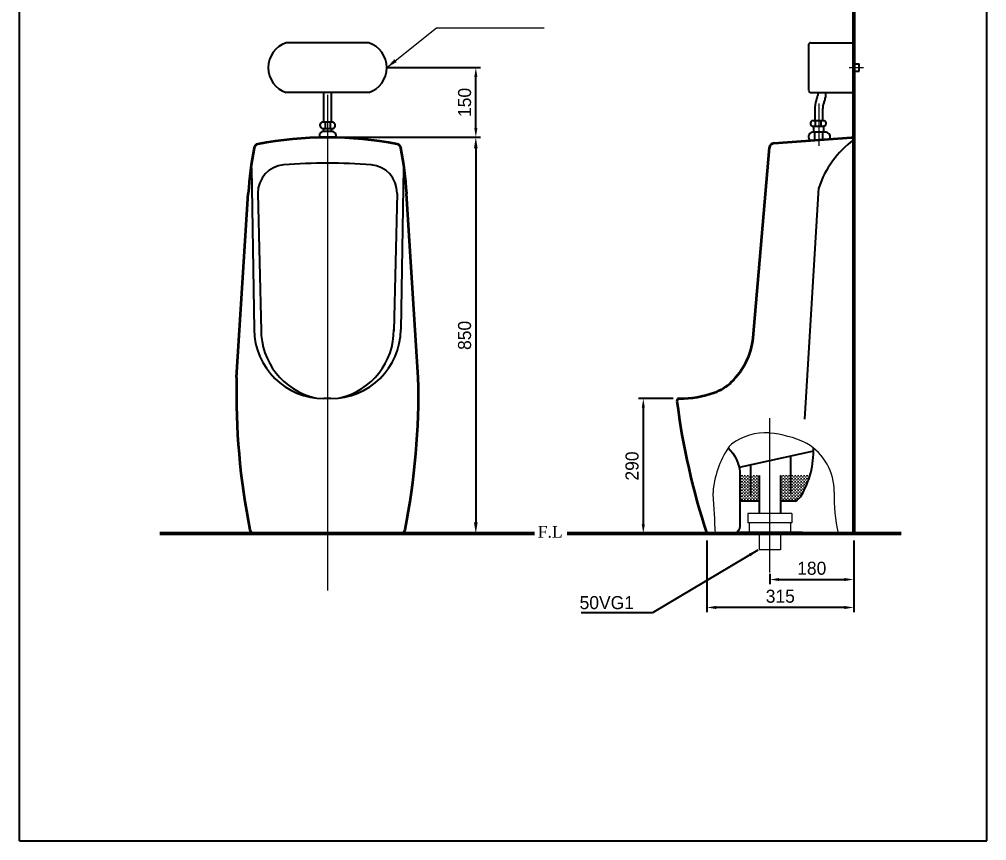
# Model space of a CAD drawing. Header units: millimetres. Extents: x 11000 to 13076, y 64 to 3232.
# Drawn here: x 11000 to 13076, y 64 to 1827 of the extents above; entities that cross this region are included whole.
import ezdxf
from ezdxf.lldxf.tags import DXFTag

# ---------------------------------------------------------------- set-up
doc = ezdxf.new("R2010")
doc.units = ezdxf.units.MM
doc.header["$LTSCALE"] = 0.2
for name, color, linetype, lineweight in [('AM_11', 3, 'AM_ISO09W050', 18), ('AM_4', 40, 'Continuous', 13), ('AM_5', 3, 'Continuous', 9), ('AM_6', 94, 'Continuous', 20), ('CEN', 1, 'CENTER', 5), ('DIM', 3, 'Continuous', 15), ('LINE', 7, 'Continuous', 25), ('OUTLINE', 11, 'Continuous', 35), ('Y', 235, 'Continuous', 50)]:
    doc.layers.add(name, color=color, linetype=linetype, lineweight=lineweight)
doc.layers.add('YA', color=7, linetype='Continuous')
doc.styles.add('h', font='HBATANG.TTF', dxfattribs={"height": 28})
doc.styles.add('STYLE2', font='dutch.ttf', dxfattribs={"height": 25})
tags = doc.linetypes.add('AM_ISO08W050x2', pattern=[9, 6, -0.75, 1.5, -0.75]).pattern_tags.tags
tags[10:11] = [DXFTag(74, 4), DXFTag(75, 0), DXFTag(340, '0'), DXFTag(46, 1.0), DXFTag(50, 0.0), DXFTag(44, 0.0), DXFTag(45, 0.0)]
tags[8:9] = [DXFTag(74, 4), DXFTag(75, 0), DXFTag(340, '0'), DXFTag(46, 1.0), DXFTag(50, 0.0), DXFTag(44, 0.0), DXFTag(45, 0.0)]
tags[6:7] = [DXFTag(74, 4), DXFTag(75, 0), DXFTag(340, '0'), DXFTag(46, 1.0), DXFTag(50, 0.0), DXFTag(44, 0.0), DXFTag(45, 0.0)]
tags[4:5] = [DXFTag(74, 4), DXFTag(75, 0), DXFTag(340, '0'), DXFTag(46, 1.0), DXFTag(50, 0.0), DXFTag(44, 0.0), DXFTag(45, 0.0)]
tags = doc.linetypes.add('AM_ISO09W050', pattern=[22.5, 12, -1.5, 3, -1.5, 3, -1.5]).pattern_tags.tags
tags[14:15] = [DXFTag(74, 4), DXFTag(75, 0), DXFTag(340, '0'), DXFTag(46, 1.0), DXFTag(50, 0.0), DXFTag(44, 0.0), DXFTag(45, 0.0)]
tags[12:13] = [DXFTag(74, 4), DXFTag(75, 0), DXFTag(340, '0'), DXFTag(46, 1.0), DXFTag(50, 0.0), DXFTag(44, 0.0), DXFTag(45, 0.0)]
tags[10:11] = [DXFTag(74, 4), DXFTag(75, 0), DXFTag(340, '0'), DXFTag(46, 1.0), DXFTag(50, 0.0), DXFTag(44, 0.0), DXFTag(45, 0.0)]
tags[8:9] = [DXFTag(74, 4), DXFTag(75, 0), DXFTag(340, '0'), DXFTag(46, 1.0), DXFTag(50, 0.0), DXFTag(44, 0.0), DXFTag(45, 0.0)]
tags[6:7] = [DXFTag(74, 4), DXFTag(75, 0), DXFTag(340, '0'), DXFTag(46, 1.0), DXFTag(50, 0.0), DXFTag(44, 0.0), DXFTag(45, 0.0)]
tags[4:5] = [DXFTag(74, 4), DXFTag(75, 0), DXFTag(340, '0'), DXFTag(46, 1.0), DXFTag(50, 0.0), DXFTag(44, 0.0), DXFTag(45, 0.0)]
tags = doc.linetypes.add('Amconstr', pattern=[9999, 9999, 0]).pattern_tags.tags
tags[6:7] = [DXFTag(74, 4), DXFTag(75, 0), DXFTag(340, '0'), DXFTag(46, 1.0), DXFTag(50, 0.0), DXFTag(44, 0.0), DXFTag(45, 0.0)]
tags[4:5] = [DXFTag(74, 4), DXFTag(75, 0), DXFTag(340, '0'), DXFTag(46, 1.0), DXFTag(50, 0.0), DXFTag(44, 0.0), DXFTag(45, 0.0)]
tags = doc.linetypes.add('CENTER', pattern=[50.8, 31.75, -6.35, 6.35, -6.35]).pattern_tags.tags
tags[10:11] = [DXFTag(74, 4), DXFTag(75, 0), DXFTag(340, '0'), DXFTag(46, 1.0), DXFTag(50, 0.0), DXFTag(44, 0.0), DXFTag(45, 0.0)]
tags[8:9] = [DXFTag(74, 4), DXFTag(75, 0), DXFTag(340, '0'), DXFTag(46, 1.0), DXFTag(50, 0.0), DXFTag(44, 0.0), DXFTag(45, 0.0)]
tags[6:7] = [DXFTag(74, 4), DXFTag(75, 0), DXFTag(340, '0'), DXFTag(46, 1.0), DXFTag(50, 0.0), DXFTag(44, 0.0), DXFTag(45, 0.0)]
tags[4:5] = [DXFTag(74, 4), DXFTag(75, 0), DXFTag(340, '0'), DXFTag(46, 1.0), DXFTag(50, 0.0), DXFTag(44, 0.0), DXFTag(45, 0.0)]
doc.dimstyles.new('AM_ISO$0', dxfattribs={"dimtxt": 28, "dimasz": 24, "dimexe": 10, "dimexo": 0, "dimgap": 10, "dimtad": 1, "dimdec": 0, "dimdsep": 46, "dimtxsty": 'h', "dimcen": -5, "dimclrd": 256, "dimclre": 256, "dimclrt": 256, "dimadec": 0, "dimazin": 2, "dimtp": 0.1, "dimtm": 0.1, "dimtfac": 0.71, "dimtdec": 0, "dimtmove": 0, "dimatfit": 3, "dimfxl": 0, "dimlwd": -1, "dimlwe": -1, "dimarcsym": 0})
doc.dimstyles.new('AM_ISO$7', dxfattribs={"dimtxt": 28, "dimasz": 24, "dimexe": 10, "dimexo": 0, "dimgap": 10, "dimtad": 1, "dimdec": 0, "dimdsep": 46, "dimtxsty": 'h', "dimcen": -5, "dimclrd": 256, "dimclre": 256, "dimclrt": 256, "dimadec": 0, "dimazin": 2, "dimtp": 0.1, "dimtm": 0.1, "dimtfac": 0.71, "dimtdec": 0, "dimtmove": 0, "dimatfit": 3, "dimfxl": 0, "dimlwd": -1, "dimlwe": -1, "dimarcsym": 0})
doc.dimstyles.new('SERIM', dxfattribs={"dimscale": 10, "dimtxt": 3, "dimasz": 2, "dimexe": 1, "dimexo": 1.5, "dimgap": 1, "dimtad": 1, "dimtoh": 1, "dimdec": 0, "dimdsep": 46, "dimtxsty": 'h', "dimcen": -0.3, "dimclrt": 2, "dimadec": 0, "dimazin": 0, "dimtfac": 1, "dimtdec": 0, "dimtmove": 1, "dimatfit": 3, "dimfxl": 0, "dimtolj": 1, "dimtzin": 0, "dimarcsym": 0})

# ---------------------------------------------------------------- blocks, each defined once
blk = doc.blocks.new('*D13')
at = {"layer": 'Defpoints', "color": 0}
for p in [(12790.8, 723.3), (12610.8, 652.1), (12790.8, 624.7)]:
    blk.add_point(p, dxfattribs=at)
at = {"layer": 'DIM', "color": 0, "lineweight": -2}
for p, q in [((12790.8, 708.3), (12790.8, 614.7)), ((12610.8, 637.1), (12610.8, 614.7)), ((12630.8, 624.7), (12770.8, 624.7))]:
    blk.add_line(p, q, dxfattribs=at)
at = {"layer": 'DIM', "color": 0}
for points in [[(12630.8, 628), (12630.8, 621.3), (12610.8, 624.7)], [(12770.8, 628), (12770.8, 621.3), (12790.8, 624.7)]]:
    blk.add_solid(points, dxfattribs=at)
at = {"layer": 'DIM', "color": 0, "insert": (12700.8, 648.7), "char_height": 28, "attachment_point": 5, "style": 'h'}
blk.add_mtext('\\A1;180', dxfattribs=at)
blk = doc.blocks.new('*D14')
at = {"layer": 'Defpoints', "color": 0}
for p in [(11773.2, 1723.3), (11979.8, 1723.3), (11661.4, 1573.8)]:
    blk.add_point(p, dxfattribs=at)
at = {"layer": 'DIM', "color": 0, "lineweight": -2}
for p, q in [((11788.2, 1723.3), (11989.8, 1723.3)), ((11979.8, 1593.8), (11979.8, 1703.3)), ((11676.4, 1573.8), (11989.8, 1573.8))]:
    blk.add_line(p, q, dxfattribs=at)
at = {"layer": 'DIM', "color": 0}
for points in [[(11976.5, 1703.3), (11983.2, 1703.3), (11979.8, 1723.3)], [(11976.5, 1593.8), (11983.2, 1593.8), (11979.8, 1573.8)]]:
    blk.add_solid(points, dxfattribs=at)
at = {"layer": 'DIM', "color": 0, "insert": (11955.8, 1648.6), "char_height": 28, "attachment_point": 5, "rotation": 90, "style": 'h'}
blk.add_mtext('\\A1;150', dxfattribs=at)
blk = doc.blocks.new('*D19')
at = {"layer": 'Defpoints', "color": 0}
for p in [(12418.5, 1013.2), (12339.3, 723.3), (12475.8, 723.3)]:
    blk.add_point(p, dxfattribs=at)
at = {"layer": 'DIM', "color": 0, "lineweight": -2}
for p, q in [((12403.5, 1013.2), (12329.3, 1013.2)), ((12339.3, 993.2), (12339.3, 743.3))]:
    blk.add_line(p, q, dxfattribs=at)
at = {"layer": 'DIM', "color": 0}
for points in [[(12335.9, 993.2), (12342.6, 993.2), (12339.3, 1013.2)], [(12335.9, 743.3), (12342.6, 743.3), (12339.3, 723.3)]]:
    blk.add_solid(points, dxfattribs=at)
at = {"layer": 'DIM', "color": 0, "insert": (12315.2, 868.3), "char_height": 28, "attachment_point": 5, "rotation": 90, "style": 'h'}
blk.add_mtext('\\A1;290', dxfattribs=at)
blk = doc.blocks.new('*D20')
at = {"layer": 'Defpoints', "color": 0}
for p in [(12475.8, 723.3), (12790.8, 723.3), (12475.8, 564.7)]:
    blk.add_point(p, dxfattribs=at)
at = {"layer": 'DIM', "color": 0, "lineweight": -2}
for p, q in [((12475.8, 708.3), (12475.8, 554.7)), ((12790.8, 708.3), (12790.8, 554.7)), ((12770.8, 564.7), (12495.8, 564.7))]:
    blk.add_line(p, q, dxfattribs=at)
at = {"layer": 'DIM', "color": 0}
for points in [[(12495.8, 568), (12495.8, 561.3), (12475.8, 564.7)], [(12770.8, 568), (12770.8, 561.3), (12790.8, 564.7)]]:
    blk.add_solid(points, dxfattribs=at)
at = {"layer": 'DIM', "color": 0, "insert": (12633.3, 588.7), "char_height": 28, "attachment_point": 5, "style": 'h'}
blk.add_mtext('\\A1;315', dxfattribs=at)
blk = doc.blocks.new('*D21')
at = {"layer": 'Defpoints', "color": 0}
for p in [(11979.8, 1573.8), (11979.8, 723.3), (11979.8, 723.3)]:
    blk.add_point(p, dxfattribs=at)
at = {"layer": 'LINE', "linetype": 'ByBlock'}
for p, q in [((11979.8, 1573.8), (11989.8, 1573.8)), ((11979.8, 1549.8), (11979.8, 747.3)), ((11979.8, 723.3), (11989.8, 723.3))]:
    blk.add_line(p, q, dxfattribs=at)
at = {"layer": 'LINE'}
for points in [[(11975.8, 1549.8), (11983.8, 1549.8), (11979.8, 1573.8)], [(11975.8, 747.3), (11983.8, 747.3), (11979.8, 723.3)]]:
    blk.add_solid(points, dxfattribs=at)
at = {"layer": 'LINE', "insert": (11955.8, 1148.6), "char_height": 28, "attachment_point": 5, "rotation": 90, "style": 'h'}
blk.add_mtext('850', dxfattribs=at)

msp = doc.modelspace()

# ---------------------------------------------------------------- hatches: boundary and pattern name
at = {"layer": 'AM_4'}
h = msp.add_hatch(dxfattribs=at)
h.set_pattern_fill('DASH', color=0, style=0)
h.set_pattern_definition([(0, (10606.2875, -72.807), (3.175, 3.175), [3.175, -3.175])])
h.paths.add_polyline_path([(12633.8, 848.1), (12633.8, 792.6), (12665.4, 792.6, 0.038476), (12670.6, 796.3, 0.093633), (12678, 804.6, 0.065238), (12697.1, 848.1)])
h.paths.add_polyline_path([(12587.8, 848.1), (12546.4, 848.1), (12546.4, 792.6), (12587.8, 792.6)])

# ---------------------------------------------------------------- linework, layer by layer
at = {"layer": 'AM_11', "color": 0}
for centre, radius, start, end in [((12600.8, 821.2), 118.3, 85.6383, 127.4815), ((12587.2, 699.8), 240.4, 65.3473, 84.6182), ((12547.1, 891.3), 30, 127.4815, 146.068), ((12675, 891), 30, 58.9251, 65.3473), ((12627.9, 812.8), 121.3, 359.835, 58.9251), ((12686.8, 797.2), 198.4, 146.068, 175.9826), ((12518.8, 809), 30, 175.9826, 182.7703), ((13074.2, 797.4), 325.3, 177.3474, 193.1621), ((16456.8, 999.6), 3972.6, 182.7703, 183.9901)]:
    msp.add_arc(centre, radius, start, end, dxfattribs=at)
at = {"layer": 'AM_4', "color": 0, "linetype": 'AM_ISO08W050x2'}
for p, q in [((12563.3, 766.3), (12563.3, 746.3)), ((12658.3, 766.3), (12658.3, 746.3)), ((12566.3, 746.3), (12566.3, 726.3)), ((12655.3, 746.3), (12655.3, 726.3)), ((12587.8, 723.3), (12587.8, 688.3)), ((12633.8, 723.3), (12633.8, 688.3))]:
    msp.add_line(p, q, dxfattribs=at)
at = {"layer": 'AM_4', "color": 0}
for p, q in [((12658.3, 766.3), (12563.3, 766.3)), ((12658.3, 746.3), (12563.3, 746.3)), ((12680.8, 726.3), (12540.8, 726.3)), ((12540.8, 723.3), (12540.8, 726.3)), ((12680.8, 723.3), (12540.8, 723.3)), ((12680.8, 726.3), (12680.8, 723.3)), ((12633.8, 688.3), (12587.8, 688.3))]:
    msp.add_line(p, q, dxfattribs=at)
at = {"layer": 'CEN', "color": 0}
for p, q in [((12780.8, 1723.3), (12811.8, 1723.3)), ((11661.4, 1664.6), (11661.4, 645.7)), ((11661.4, 1657), (11661.4, 601.1)), ((12610.8, 639.8), (12610.8, 970.9))]:
    msp.add_line(p, q, dxfattribs=at)
msp.add_lwpolyline([(12715.8, 1646.4), (12715.8, 1555.4)], dxfattribs=at)
msp.add_lwpolyline([(12715.8, 1646.4), (12715.8, 1555.4)], dxfattribs=at)
msp.add_lwpolyline([(12715.8, 1646.4), (12715.8, 1555.4)], dxfattribs=at)
at = {"layer": 'LINE', "linetype": 'Amconstr'}
for p, q in [((13076.2, 64.2), (13076.2, 3232.2)), ((12087.7, 64.2), (12159.7, 64.2))]:
    msp.add_line(p, q, dxfattribs=at)
at = {"layer": 'LINE'}
for p, q in [((12693.8, 1772.8), (12693.8, 1673.9)), ((12697.8, 1776.8), (12790.8, 1776.8)), ((12697.8, 1669.8), (12790.8, 1669.8))]:
    msp.add_line(p, q, dxfattribs=at)
at = {"layer": 'LINE', "color": 0}
for p, q in [((11498.4, 1508.5), (11503.9, 1161.2)), ((11824.4, 1508.5), (11819, 1161.2)), ((11512.1, 1453.5), (11518.9, 1158.3)), ((11810.8, 1453.5), (11803.9, 1158.3)), ((12685.8, 968.8), (12715.9, 1465.3)), ((11669, 1013.3), (11653.9, 1013.3)), ((12704.3, 900.4), (12545, 864.9)), ((12656.1, 809.1), (12656.1, 889.6)), ((12570.3, 805.9), (12570.3, 870.5)), ((12587.8, 848.1), (12587.8, 766.3)), ((12633.8, 848.1), (12633.8, 766.3)), ((12587.8, 792.6), (12546.4, 792.6)), ((12665.4, 792.6), (12633.8, 792.6))]:
    msp.add_line(p, q, dxfattribs=at)
msp.add_lwpolyline([(12521.6, 907, -0.182384), (12546.4, 855.5), (12546.4, 739, -0.286628), (12536.7, 723.3)], format="xyb", dxfattribs=at)
at = {"layer": 'LINE'}
for centre, start, end in [((11590.4, 1723.3), 108.1724, 251.8276), ((11732.5, 1723.3), 288.1724, 71.8276)]:
    msp.add_arc(centre, 56.3, start, end, dxfattribs=at)
at = {"layer": 'LINE', "color": 0}
for centre, radius, start, end in [((12915, 1399.3), 209.8, 126.3187, 161.6648), ((11661.4, 318.3), 1200, 85.5043, 94.4957), ((11572.1, 1454.8), 60, 94.4957, 181.244), ((11750.8, 1454.8), 60, 358.756, 85.5043), ((11653.9, 1163.3), 150, 180.8293, 270), ((11668.9, 1160.6), 150, 179.7011, 256.7539), ((11669, 1163.3), 150, 270, 359.1707), ((11654, 1160.6), 150, 283.2461, 0.2989), ((12521.5, 899.1), 182.9, 328.8611, 2.513), ((12644.3, 828.2), 41.3, 300.6309, 309.4446), ((12652.3, 820.1), 30, 307.4643, 328.8611)]:
    msp.add_arc(centre, radius, start, end, dxfattribs=at)
at = {"layer": 'OUTLINE', "color": 0}
for p, q in [((12790.8, 723.3), (12790.8, 1588.3)), ((12619.3, 1560.9), (12785.8, 1573.3)), ((12575.4, 1143.3), (12610.1, 1551.7)), ((11466.4, 1058.3), (11491.4, 1453.3)), ((11856.4, 1058.3), (11831.4, 1453.3)), ((11504.6, 723.3), (11818.3, 723.3))]:
    msp.add_line(p, q, dxfattribs=at)
for centre, radius, start, end in [((11513.9, 1549.4), 10, 100.7669, 169.1342), ((11661.4, 773.3), 800, 79.2331, 100.7669), ((11809, 1549.4), 10, 10.8658, 79.2331), ((12620, 1550.9), 10, 94.1497, 175.3733), ((12785.8, 1568.3), 5, 0, 90), ((12289.7, 1400.5), 800, 169.1342, 176.2136), ((11033.2, 1400.5), 800, 3.7864, 10.8658), ((12416.6, 1163), 160, 314.436, 352.9539), ((12966, 1023.8), 1500, 178.6801, 191.2408), ((10356.8, 1023.8), 1500, 348.7592, 1.3199), ((12458.6, 1120.1), 100, 289.5522, 314.436), ((12418.5, 1233.2), 220, 269.485, 289.5522), ((12416.4, 1008.2), 5, 89.485, 187.1693), ((13899.7, 1194.8), 1500, 187.1693, 198.3187), ((11504.6, 733.3), 10, 191.2408, 270), ((11818.3, 733.3), 10, 270, 348.7592)]:
    msp.add_arc(centre, radius, start, end, dxfattribs=at)
at = {"layer": 'Y', "color": 0}
for p, q in [((12790.8, 723.3), (12790.8, 1895.2)), ((11301.4, 723.3), (12106, 723.3)), ((12175.8, 723.3), (12892.4, 723.3))]:
    msp.add_line(p, q, dxfattribs=at)
at = {"layer": 'YA', "color": 7}
for p, q in [((11000.2, 64.2), (11000.2, 2162)), ((11000.2, 64.2), (12087.7, 64.2)), ((11072.2, 64.2), (12087.7, 64.2)), ((12159.7, 64.2), (13076.2, 64.2))]:
    msp.add_line(p, q, dxfattribs=at)
at = {"layer": 'YA', "color": 0}
for p, q in [((11750.1, 1776.8), (11572.8, 1776.8)), ((12790.8, 1731.2), (12802.6, 1731.2)), ((12802.6, 1715.4), (12802.6, 1731.2)), ((12790.8, 1715.4), (12802.6, 1715.4)), ((11750.1, 1669.8), (11572.8, 1669.8)), ((11653.6, 1606.3), (11653.6, 1669.8)), ((11669.7, 1669.8), (11669.7, 1606.3)), ((12707.5, 1633.7), (12707.5, 1609)), ((11673.9, 1606.3), (11650.6, 1606.3)), ((11656.2, 1606.3), (11656.2, 1593)), ((11667.7, 1593), (11667.7, 1606.3)), ((12727.5, 1609), (12701.3, 1609)), ((12708.9, 1598), (12708.9, 1609)), ((12721.3, 1598), (12721.3, 1609)), ((11650.3, 1593), (11674.2, 1593)), ((11653.6, 1586.3), (11653.6, 1593)), ((11669.7, 1593), (11669.7, 1586.3)), ((12701.7, 1598), (12726.4, 1598)), ((12704.9, 1585.6), (12704.9, 1598)), ((12707.6, 1567.3), (12707.6, 1584.7)), ((12724.9, 1568.6), (12724.9, 1584.7)), ((12726.6, 1585.6), (12726.6, 1598))]:
    msp.add_line(p, q, dxfattribs=at)
for points in [[(12713.7, 1669.8), (12713.7, 1663.8)], [(12730.3, 1669.8), (12730.3, 1659.5)], [(12724.1, 1633.7), (12724.1, 1609)]]:
    msp.add_lwpolyline(points, dxfattribs=at)
for points in [[(12710.8, 1653.9, 0.025552), (12710.4, 1652.9, 0.095409), (12707.5, 1633.7)], [(12727.3, 1649.6, 0.019369), (12726.5, 1647.5, 0.077989), (12724.1, 1633.7)], [(11679.7, 1573.4, 0.568364), (11669.7, 1586.3), (11653.6, 1586.3, 0.518597), (11644.5, 1573.4, 0.864104)], [(12739.6, 1569.6, 0.505547), (12731.6, 1584.7), (12702.1, 1584.7, 0.683972), (12698.5, 1566.6, 0.411383)]]:
    msp.add_lwpolyline(points, format="xyb", dxfattribs=at)
for centre, radius, start, end in [((12699.5, 1771.1), 5.97, 106.9642, 164.0096), ((12699.5, 1675.5), 5.97, 195.9904, 253.0358), ((12689.3, 1665.8), 24.5, 331.0877, 355.5108), ((12706.2, 1661.4), 24.1, 330.7712, 355.616), ((11652.1, 1599.6), 6.82, 102.7906, 254.6623), ((11670.5, 1599.6), 7.5, 299.3443, 63.2029), ((12703.9, 1603.6), 5.97, 115.8694, 249.1121), ((12726.2, 1603.6), 5.55, 268.1818, 76.9489)]:
    msp.add_arc(centre, radius, start, end, dxfattribs=at)

# ---------------------------------------------------------------- texts
at = {"layer": 'AM_6', "color": 0, "insert": (12112.7, 739.6), "char_height": 25, "width": 113.143, "attachment_point": 1, "style": 'STYLE2'}
msp.add_mtext('F.L', dxfattribs=at)
at = {"layer": 'AM_6', "color": 0, "insert": (12319.1, 560.7), "char_height": 28, "attachment_point": 9, "style": 'h'}
msp.add_mtext('\\P50VG1', dxfattribs=at)

# ---------------------------------------------------------------- dimensions: what is measured, and where the dimension line sits
at = {"layer": 'DIM', "color": 0}
for base, p1, p2, override, picture, middle in [((11979.8199, 1723.33), (11661.4418, 1573.8148), (11773.2105, 1723.33), {"dimtxt": 5, "dimtxsty": 'h', "dimclrt": 0}, '*D14', (11955.7827, 1648.5724)), ((12339.3, 723.3), (12418.5, 1013.2), (12475.8, 723.3), {"dimtxt": 5, "dimtxsty": 'h', "dimse2": 1, "dimclrt": 0}, '*D19', (12315.2, 868.3))]:
    dim = msp.add_linear_dim(base=base, p1=p1, p2=p2, angle=90, dimstyle='SERIM', override=override, dxfattribs=at)
    dim.commit()
    dim.dimension.update_dxf_attribs({"geometry": picture, "text_midpoint": middle})
for base, p1, p2, picture, middle in [((12475.8, 564.7), (12790.8, 723.3), (12475.8, 723.3), '*D20', (12633.3, 588.7)), ((12790.8, 624.7), (12610.8, 652.1), (12790.8, 723.3), '*D13', (12700.8, 648.7))]:
    dim = msp.add_linear_dim(base=base, p1=p1, p2=p2, dimstyle='SERIM', override={"dimtxt": 5, "dimtxsty": 'h', "dimclrt": 0}, dxfattribs=at)
    dim.commit()
    dim.dimension.update_dxf_attribs({"geometry": picture, "text_midpoint": middle})
at = {"layer": 'LINE'}
dim = msp.add_linear_dim(base=(11979.8199, 723.33), p1=(11979.8199, 1573.8148), p2=(11979.8199, 723.33), angle=90, dimstyle='AM_ISO$0', dxfattribs=at)
dim.commit()
dim.dimension.update_dxf_attribs({"geometry": '*D21', "text_midpoint": (11955.7827, 1148.5724)})

# ---------------------------------------------------------------- leaders
at = {"layer": 'AM_5', "color": 0}
msp.add_leader([(11788.8, 1723.3), (11895.3, 1808.6), (12126.2, 1808.4)], dimstyle='AM_ISO$7', override={"dimgap": 1, "dimtad": 0, "dimclrd": 0}, dxfattribs=at)
at = {"layer": 'AM_5', "color": 0, "annotation_type": 0, "has_hookline": 1, "hookline_direction": 1, "text_width": 113.2}
msp.add_leader([(12584.9, 687.6), (12359.1, 553.2), (12339.1, 553.2)], dimstyle='SERIM', override={"dimgap": 2, "dimtad": 1}, dxfattribs=at)

doc.saveas('drawing.dxf')
